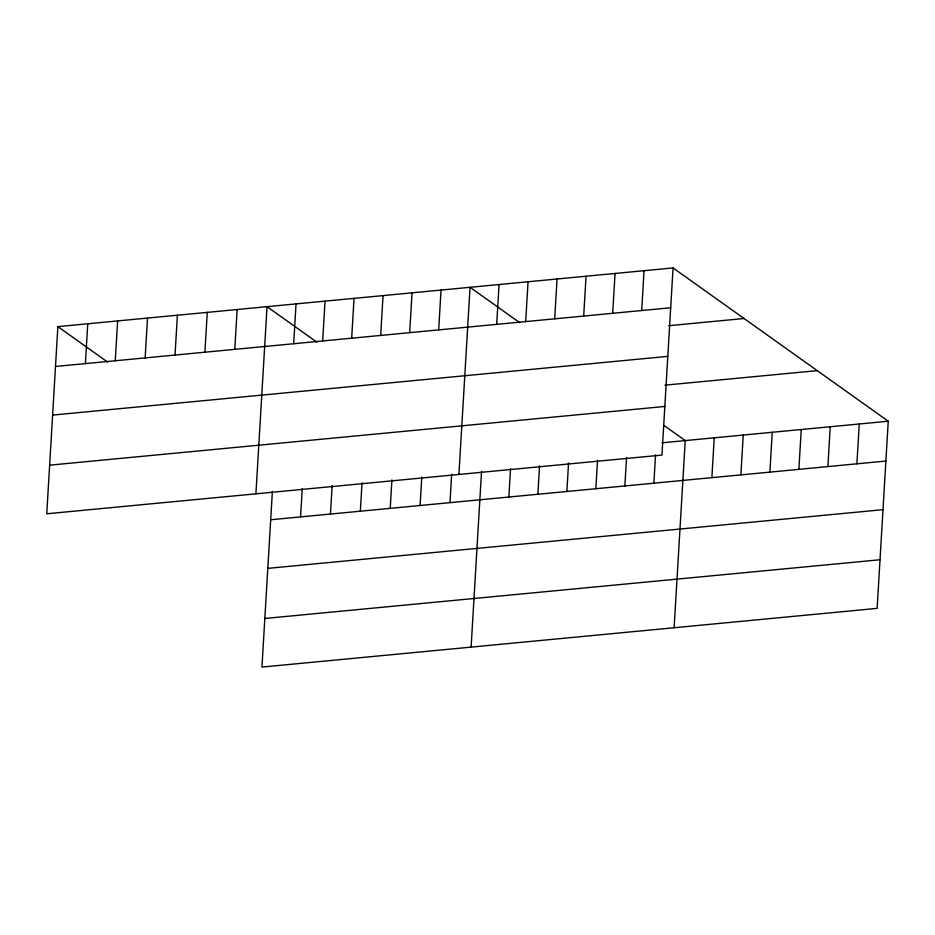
<?xml version="1.0" encoding="UTF-8"?>
<svg xmlns="http://www.w3.org/2000/svg" width="935" height="935" viewBox="0 0 935 935"><rect width="100%" height="100%" fill="white"/><g stroke="black" fill="none" stroke-linecap="round" stroke-linejoin="round"><path stroke-width="1.4" d="M57.865 326.631L46.75 513.783L661.945 455.076L673.06 267.924L57.865 326.631L107.583 362.044M85.389 363.61L87.75 323.779M115.262 360.758L117.635 320.927M145.147 357.906L147.508 318.075M175.02 355.055L177.393 315.224M204.905 352.203L207.266 312.372M234.79 349.351L237.151 309.52M255.91 493.82L267.036 306.668L316.743 342.081M272.389 491.307L261.94 667.076L877.135 608.369L888.25 421.217L673.06 267.924M293.672 343.729L296.033 303.898M300.579 516.903L302.262 488.456M322.668 340.971L325.041 301.128M330.452 514.051L332.147 485.604M351.677 338.201L354.038 298.37M360.337 511.2L362.032 482.752M380.674 335.431L383.046 295.6M390.222 508.348L391.905 479.9M409.67 332.661L412.043 292.83M420.095 505.496L421.79 477.049M438.679 329.891L441.039 290.06M449.98 502.644L451.663 474.197M458.921 474.442L470.048 287.29L519.755 322.704M471.111 647.113L481.548 471.345M496.684 324.363L499.045 284.532M508.862 497.034L510.545 468.575M525.68 321.593L528.053 281.762M537.859 494.264L539.553 465.805M554.689 318.823L557.05 278.992M566.867 491.494L568.55 463.047M583.685 316.053L586.058 276.222M595.864 488.725L597.558 460.277M612.694 313.283L615.055 273.452M624.872 485.955L626.555 457.507M641.69 310.525L644.051 270.694M653.869 483.196L655.564 454.737M674.123 627.747L685.238 440.595L663.932 425.413M711.874 477.656L714.235 437.825M740.871 474.886L743.243 435.055M769.879 472.117L772.24 432.286M798.876 469.358L801.248 429.516M827.884 466.588L830.245 426.757M856.881 463.818L859.253 423.987M55.504 366.462L670.687 307.755M668.665 325.707L744.073 318.508M52.617 415.082L667.8 356.364M664.972 385.162L817.237 370.634M49.637 465.162L664.832 406.456M662.038 442.804L888.25 421.217M270.694 519.755L885.889 461.048M267.807 568.375L882.991 509.668M264.827 618.467L880.022 559.749"/></g></svg>
